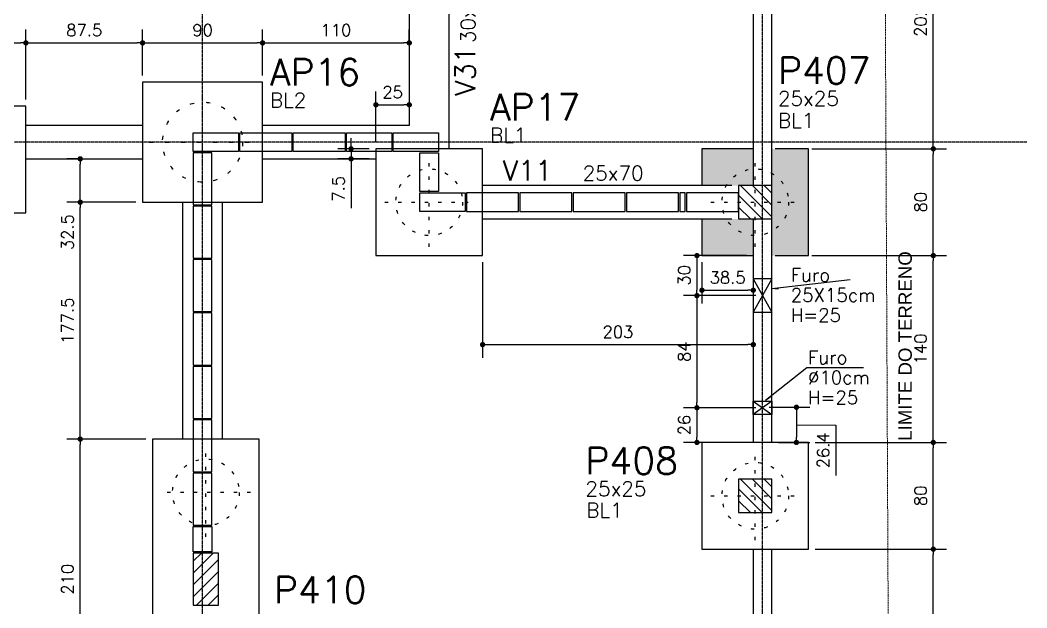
# Model space of a CAD drawing. Extents: x -856 to 20282, y 14720 to 28231.
# Drawn here: x 2662 to 3417, y 23926 to 24366 of the extents above; entities that cross this region are included whole.
import ezdxf

# ---------------------------------------------------------------- set-up
doc = ezdxf.new("R2010")
doc.units = 0
for name, pattern in [('AXES', [0.54, 0.3, -0.08, 0.08, -0.08]), ('Double dash', [55, 20, -5, 10, -5, 10, -5]), ('ESTILO_TQS_0002', [0.4, 0.1, -0.3])]:
    doc.linetypes.add(name, pattern=pattern)
doc.layers.get('0').update_dxf_attribs({"linetype": 'CONTINUOUS'})
doc.layers.get('Defpoints').update_dxf_attribs({"linetype": 'CONTINUOUS'})
for name, color, linetype in [('228', 2, 'CONTINUOUS'), ('41', 2, 'CONTINUOUS'), ('BLOCO', 3, 'CONTINUOUS'), ('COTA', 1, 'CONTINUOUS'), ('EIXOS', 1, 'AXES'), ('ESTACA', 1, 'ESTILO_TQS_0002'), ('H3', 253, 'CONTINUOUS'), ('H5', 1, 'CONTINUOUS'), ('LINHA_FINA', 1, 'CONTINUOUS'), ('P-D', 2, 'CONTINUOUS'), ('P-N', 5, 'CONTINUOUS'), ('P-S', 5, 'CONTINUOUS'), ('PENA_1', 1, 'CONTINUOUS'), ('PIL-N', 4, 'CONTINUOUS'), ('PROJ', 252, 'CONTINUOUS'), ('VIG-D', 2, 'CONTINUOUS'), ('VIG-N', 4, 'CONTINUOUS'), ('VIGA', 3, 'CONTINUOUS')]:
    doc.layers.add(name, color=color, linetype=linetype)
doc.layers.add('GEN-___-___-TXT', color=7, linetype='CONTINUOUS', lineweight=9)
doc.layers.add('TLV-DVI-___-CNT', color=7, linetype='Double dash', lineweight=9)
doc.styles.add('Arial_8', font='arial.ttf', dxfattribs={"height": 87.5})
doc.styles.add('COTA', font='romans.shx')
doc.styles.get("Standard").update_dxf_attribs({"font": 'ROMANS.SHX'})
doc.dimstyles.new('forma', dxfattribs={"dimscale": 5, "dimtxt": 1.8, "dimasz": 0.8, "dimexe": 2, "dimexo": 1, "dimgap": 1, "dimtad": 1, "dimdec": 1, "dimzin": 9, "dimdsep": 46, "dimtxsty": 'COTA', "dimblk1": 'DOT', "dimblk2": 'DOT', "dimsah": 1, "dimcen": 0, "dimdle": 1, "dimclrd": 256, "dimclre": 256, "dimclrt": 2, "dimadec": 0, "dimazin": 0, "dimtfac": 1, "dimtdec": 0, "dimtmove": 0, "dimatfit": 3, "dimfxl": 1, "dimtolj": 1, "dimtzin": 0, "dimarcsym": 0})

# ---------------------------------------------------------------- blocks, each defined once
blk = doc.blocks.new('_EST50')
at = {"layer": 'ESTACA', "linetype": 'ESTILO_TQS_0002'}
for p, q in [((0, -1.333), (0, 1.333)), ((-1.333, 0), (1.333, 0))]:
    blk.add_line(p, q, dxfattribs=at)
blk.add_circle((0, 0), 1, dxfattribs=at)
blk = doc.blocks.new('_EST60')
at = {"layer": 'ESTACA', "linetype": 'ESTILO_TQS_0002'}
for p, q in [((0, -1.333), (0, 1.333)), ((-1.333, 0), (1.333, 0))]:
    blk.add_line(p, q, dxfattribs=at)
blk.add_circle((0, 0), 1, dxfattribs=at)
blk = doc.blocks.new('_Dot')
at = {"color": 0, "linetype": 'ByBlock', "lineweight": -2}
blk.add_line((-0.5, 0), (-1, 0), dxfattribs=at)
at = {"color": 0, "linetype": 'ByBlock', "const_width": 0.5}
blk.add_lwpolyline([(-0.25, 0, 1), (0.25, 0, 1)], format="xyb", close=True, dxfattribs=at)
blk = doc.blocks.new('*D59')
at = {"layer": 'COTA', "lineweight": -2, "transparency": 16777216}
for p, q in [((3258.01, 23969.59), (3356.51, 23969.59)), ((3346.51, 23734.09), (3346.51, 23965.59)), ((3255.51, 23730.09), (3356.51, 23730.09))]:
    blk.add_line(p, q, dxfattribs=at)
at = {"layer": 'Defpoints', "color": 0, "transparency": 16777216}
for p in [(3253.01, 23969.59), (3346.51, 23969.59), (3250.51, 23730.09)]:
    blk.add_point(p, dxfattribs=at)
at = {"layer": 'COTA', "lineweight": -2, "transparency": 16777216, "xscale": 4, "yscale": 4, "zscale": 4}
for p, rotation in [((3346.51, 23969.59), 90), ((3346.51, 23730.09), 270)]:
    blk.add_blockref('_Dot', p, dxfattribs=dict(at, rotation=rotation))
at = {"layer": 'COTA', "color": 2, "transparency": 16777216, "insert": (3337.01, 23849.84), "char_height": 9, "attachment_point": 5, "rotation": 90, "style": 'COTA'}
blk.add_mtext('\\A1;239.5 ', dxfattribs=at)
blk = doc.blocks.new('*D60')
at = {"layer": 'COTA', "lineweight": -2, "transparency": 16777216}
for p, q in [((3258.01, 24049.59), (3356.51, 24049.59)), ((3346.51, 23973.59), (3346.51, 24045.59)), ((3258.01, 23969.59), (3356.51, 23969.59))]:
    blk.add_line(p, q, dxfattribs=at)
at = {"layer": 'Defpoints', "color": 0, "transparency": 16777216}
for p in [(3253.01, 24049.59), (3346.51, 24049.59), (3253.01, 23969.59)]:
    blk.add_point(p, dxfattribs=at)
at = {"layer": 'COTA', "lineweight": -2, "transparency": 16777216, "xscale": 4, "yscale": 4, "zscale": 4}
for p, rotation in [((3346.51, 24049.59), 90), ((3346.51, 23969.59), 270)]:
    blk.add_blockref('_Dot', p, dxfattribs=dict(at, rotation=rotation))
at = {"layer": 'COTA', "color": 2, "transparency": 16777216, "insert": (3337.01, 24009.59), "char_height": 9, "attachment_point": 5, "rotation": 90, "style": 'COTA'}
blk.add_mtext('\\A1;80 ', dxfattribs=at)
blk = doc.blocks.new('*D61')
at = {"layer": 'COTA', "lineweight": -2, "transparency": 16777216}
for p, q in [((3255.51, 24189.59), (3356.51, 24189.59)), ((3346.51, 24053.59), (3346.51, 24185.59)), ((3258.01, 24049.59), (3356.51, 24049.59))]:
    blk.add_line(p, q, dxfattribs=at)
at = {"layer": 'Defpoints', "color": 0, "transparency": 16777216}
for p in [(3250.51, 24189.59), (3346.51, 24189.59), (3253.01, 24049.59)]:
    blk.add_point(p, dxfattribs=at)
at = {"layer": 'COTA', "lineweight": -2, "transparency": 16777216, "xscale": 4, "yscale": 4, "zscale": 4}
for p, rotation in [((3346.51, 24189.59), 90), ((3346.51, 24049.59), 270)]:
    blk.add_blockref('_Dot', p, dxfattribs=dict(at, rotation=rotation))
at = {"layer": 'COTA', "color": 2, "transparency": 16777216, "insert": (3337.01, 24119.59), "char_height": 9, "attachment_point": 5, "rotation": 90, "style": 'COTA'}
blk.add_mtext('\\A1;140 ', dxfattribs=at)
blk = doc.blocks.new('*D62')
at = {"layer": 'COTA', "lineweight": -2, "transparency": 16777216}
for p, q in [((3255.51, 24269.59), (3356.51, 24269.59)), ((3346.51, 24193.59), (3346.51, 24265.59)), ((3255.51, 24189.59), (3356.51, 24189.59))]:
    blk.add_line(p, q, dxfattribs=at)
at = {"layer": 'Defpoints', "color": 0, "transparency": 16777216}
for p in [(3250.51, 24269.59), (3346.51, 24269.59), (3250.51, 24189.59)]:
    blk.add_point(p, dxfattribs=at)
at = {"layer": 'COTA', "lineweight": -2, "transparency": 16777216, "xscale": 4, "yscale": 4, "zscale": 4}
for p, rotation in [((3346.51, 24269.59), 90), ((3346.51, 24189.59), 270)]:
    blk.add_blockref('_Dot', p, dxfattribs=dict(at, rotation=rotation))
at = {"layer": 'COTA', "color": 2, "transparency": 16777216, "insert": (3337.01, 24229.59), "char_height": 9, "attachment_point": 5, "rotation": 90, "style": 'COTA'}
blk.add_mtext('\\A1;80 ', dxfattribs=at)
blk = doc.blocks.new('*D63')
at = {"layer": 'COTA', "lineweight": -2, "transparency": 16777216}
for p, q in [((3263.51, 24472.09), (3356.51, 24472.09)), ((3346.51, 24273.59), (3346.51, 24468.09)), ((3255.51, 24269.59), (3356.51, 24269.59))]:
    blk.add_line(p, q, dxfattribs=at)
at = {"layer": 'Defpoints', "color": 0, "transparency": 16777216}
for p in [(3258.51, 24472.09), (3346.51, 24472.09), (3250.51, 24269.59)]:
    blk.add_point(p, dxfattribs=at)
at = {"layer": 'COTA', "lineweight": -2, "transparency": 16777216, "xscale": 4, "yscale": 4, "zscale": 4}
for p, rotation in [((3346.51, 24472.09), 90), ((3346.51, 24269.59), 270)]:
    blk.add_blockref('_Dot', p, dxfattribs=dict(at, rotation=rotation))
at = {"layer": 'COTA', "color": 2, "transparency": 16777216, "insert": (3337.01, 24370.84), "char_height": 9, "attachment_point": 5, "rotation": 90, "style": 'COTA'}
blk.add_mtext('\\A1;202.5 ', dxfattribs=at)
blk = doc.blocks.new('*D120')
at = {"layer": 'COTA', "lineweight": -2, "transparency": 16777216}
for p, q in [((2753.51, 24324.59), (2753.51, 24358.97)), ((2843.51, 24324.59), (2843.51, 24358.97)), ((2757.51, 24348.97), (2839.51, 24348.97))]:
    blk.add_line(p, q, dxfattribs=at)
at = {"layer": 'Defpoints', "color": 0, "transparency": 16777216}
for p in [(2843.51, 24348.97), (2753.51, 24319.59), (2843.51, 24319.59)]:
    blk.add_point(p, dxfattribs=at)
at = {"layer": 'COTA', "lineweight": -2, "transparency": 16777216, "xscale": 4, "yscale": 4, "zscale": 4, "rotation": 180}
blk.add_blockref('_Dot', (2753.51, 24348.97), dxfattribs=at)
at = {"layer": 'COTA', "lineweight": -2, "transparency": 16777216, "xscale": 4, "yscale": 4, "zscale": 4}
blk.add_blockref('_Dot', (2843.51, 24348.97), dxfattribs=at)
at = {"layer": 'COTA', "color": 2, "transparency": 16777216, "insert": (2798.51, 24358.47), "char_height": 9, "attachment_point": 5, "style": 'COTA'}
blk.add_mtext('\\A1;90 ', dxfattribs=at)
blk = doc.blocks.new('*D121')
at = {"layer": 'COTA', "lineweight": -2, "transparency": 16777216}
for p, q in [((2843.51, 24324.59), (2843.51, 24358.97)), ((2953.51, 24349.82), (2953.51, 24358.97)), ((2847.51, 24348.97), (2949.51, 24348.97))]:
    blk.add_line(p, q, dxfattribs=at)
at = {"layer": 'Defpoints', "color": 0, "transparency": 16777216}
for p in [(2953.51, 24348.97), (2953.51, 24344.82), (2843.51, 24319.59)]:
    blk.add_point(p, dxfattribs=at)
at = {"layer": 'COTA', "lineweight": -2, "transparency": 16777216, "xscale": 4, "yscale": 4, "zscale": 4, "rotation": 180}
blk.add_blockref('_Dot', (2843.51, 24348.97), dxfattribs=at)
at = {"layer": 'COTA', "lineweight": -2, "transparency": 16777216, "xscale": 4, "yscale": 4, "zscale": 4}
blk.add_blockref('_Dot', (2953.51, 24348.97), dxfattribs=at)
at = {"layer": 'COTA', "color": 2, "transparency": 16777216, "insert": (2898.51, 24358.47), "char_height": 9, "attachment_point": 5, "style": 'COTA'}
blk.add_mtext('\\A1;110 ', dxfattribs=at)
blk = doc.blocks.new('*D129')
at = {"layer": 'COTA', "lineweight": -2, "transparency": 16777216}
for p, q in [((2928.51, 24274.59), (2928.51, 24312.59)), ((2932.51, 24302.59), (2949.51, 24302.59)), ((2953.51, 24300.49), (2953.51, 24292.59))]:
    blk.add_line(p, q, dxfattribs=at)
at = {"layer": 'Defpoints', "color": 0, "transparency": 16777216}
for p in [(2953.51, 24305.49), (2953.51, 24302.59), (2928.51, 24269.59)]:
    blk.add_point(p, dxfattribs=at)
at = {"layer": 'COTA', "lineweight": -2, "transparency": 16777216, "xscale": 4, "yscale": 4, "zscale": 4, "rotation": 180}
blk.add_blockref('_Dot', (2928.51, 24302.59), dxfattribs=at)
at = {"layer": 'COTA', "lineweight": -2, "transparency": 16777216, "xscale": 4, "yscale": 4, "zscale": 4}
blk.add_blockref('_Dot', (2953.51, 24302.59), dxfattribs=at)
at = {"layer": 'COTA', "color": 2, "transparency": 16777216, "insert": (2941.01, 24312.09), "char_height": 9, "attachment_point": 5, "style": 'COTA'}
blk.add_mtext('\\A1;25 ', dxfattribs=at)
blk = doc.blocks.new('*D137')
at = {"layer": 'COTA', "lineweight": -2, "transparency": 16777216}
for p, q in [((2756.01, 24052.09), (2696.75, 24052.09)), ((2706.75, 23846.09), (2706.75, 24048.09)), ((2756.01, 23842.09), (2696.75, 23842.09))]:
    blk.add_line(p, q, dxfattribs=at)
at = {"layer": 'Defpoints', "color": 0, "transparency": 16777216}
for p in [(2706.75, 24052.09), (2761.01, 24052.09), (2761.01, 23842.09)]:
    blk.add_point(p, dxfattribs=at)
at = {"layer": 'COTA', "lineweight": -2, "transparency": 16777216, "xscale": 4, "yscale": 4, "zscale": 4}
for p, rotation in [((2706.75, 24052.09), 90), ((2706.75, 23842.09), 270)]:
    blk.add_blockref('_Dot', p, dxfattribs=dict(at, rotation=rotation))
at = {"layer": 'COTA', "color": 2, "transparency": 16777216, "insert": (2697.25, 23947.09), "char_height": 9, "attachment_point": 5, "rotation": 90, "style": 'COTA'}
blk.add_mtext('\\A1;210 ', dxfattribs=at)
blk = doc.blocks.new('*D138')
at = {"layer": 'COTA', "lineweight": -2, "transparency": 16777216}
for p, q in [((2748.51, 24229.59), (2696.75, 24229.59)), ((2706.75, 24056.09), (2706.75, 24225.59)), ((2756.01, 24052.09), (2696.75, 24052.09))]:
    blk.add_line(p, q, dxfattribs=at)
at = {"layer": 'Defpoints', "color": 0, "transparency": 16777216}
for p in [(2706.75, 24229.59), (2753.51, 24229.59), (2761.01, 24052.09)]:
    blk.add_point(p, dxfattribs=at)
at = {"layer": 'COTA', "lineweight": -2, "transparency": 16777216, "xscale": 4, "yscale": 4, "zscale": 4}
for p, rotation in [((2706.75, 24229.59), 90), ((2706.75, 24052.09), 270)]:
    blk.add_blockref('_Dot', p, dxfattribs=dict(at, rotation=rotation))
at = {"layer": 'COTA', "color": 2, "transparency": 16777216, "insert": (2697.25, 24140.84), "char_height": 9, "attachment_point": 5, "rotation": 90, "style": 'COTA'}
blk.add_mtext('\\A1;177.5 ', dxfattribs=at)
blk = doc.blocks.new('*D139')
at = {"layer": 'COTA', "lineweight": -2, "transparency": 16777216}
for p, q in [((2707.35, 24262.09), (2696.75, 24262.09)), ((2706.75, 24233.59), (2706.75, 24258.09)), ((2748.51, 24229.59), (2696.75, 24229.59))]:
    blk.add_line(p, q, dxfattribs=at)
at = {"layer": 'Defpoints', "color": 0, "transparency": 16777216}
for p in [(2706.75, 24262.09), (2712.35, 24262.09), (2753.51, 24229.59)]:
    blk.add_point(p, dxfattribs=at)
at = {"layer": 'COTA', "lineweight": -2, "transparency": 16777216, "xscale": 4, "yscale": 4, "zscale": 4}
for p, rotation in [((2706.75, 24262.09), 90), ((2706.75, 24229.59), 270)]:
    blk.add_blockref('_Dot', p, dxfattribs=dict(at, rotation=rotation))
at = {"layer": 'COTA', "color": 2, "transparency": 16777216, "insert": (2697.25, 24207.15), "char_height": 9, "attachment_point": 5, "rotation": 90, "style": 'COTA'}
blk.add_mtext('\\A1;32.5 ', dxfattribs=at)
blk = doc.blocks.new('*D140')
at = {"layer": 'COTA', "lineweight": -2, "transparency": 16777216}
for p, q in [((3008.51, 24184.59), (3008.51, 24112.88)), ((3012.51, 24122.88), (3207.51, 24122.88)), ((3211.51, 24124.47), (3211.51, 24112.88))]:
    blk.add_line(p, q, dxfattribs=at)
at = {"layer": 'Defpoints', "color": 0, "transparency": 16777216}
for p in [(3008.51, 24189.59), (3211.51, 24129.47), (3211.51, 24122.88)]:
    blk.add_point(p, dxfattribs=at)
at = {"layer": 'COTA', "lineweight": -2, "transparency": 16777216, "xscale": 4, "yscale": 4, "zscale": 4, "rotation": 180}
blk.add_blockref('_Dot', (3008.51, 24122.88), dxfattribs=at)
at = {"layer": 'COTA', "lineweight": -2, "transparency": 16777216, "xscale": 4, "yscale": 4, "zscale": 4}
blk.add_blockref('_Dot', (3211.51, 24122.88), dxfattribs=at)
at = {"layer": 'COTA', "color": 2, "transparency": 16777216, "insert": (3110.01, 24132.38), "char_height": 9, "attachment_point": 5, "style": 'COTA'}
blk.add_mtext('\\A1;203 ', dxfattribs=at)
blk = doc.blocks.new('*D141')
at = {"layer": 'COTA', "lineweight": -2, "transparency": 16777216}
for p, q in [((3173.01, 24184.59), (3173.01, 24153.63)), ((3177.01, 24163.63), (3207.51, 24163.63)), ((3211.51, 24158.99), (3211.51, 24153.63))]:
    blk.add_line(p, q, dxfattribs=at)
at = {"layer": 'Defpoints', "color": 0, "transparency": 16777216}
for p in [(3173.01, 24189.59), (3211.51, 24163.99), (3211.51, 24163.63)]:
    blk.add_point(p, dxfattribs=at)
at = {"layer": 'COTA', "lineweight": -2, "transparency": 16777216, "xscale": 4, "yscale": 4, "zscale": 4, "rotation": 180}
blk.add_blockref('_Dot', (3173.01, 24163.63), dxfattribs=at)
at = {"layer": 'COTA', "lineweight": -2, "transparency": 16777216, "xscale": 4, "yscale": 4, "zscale": 4}
blk.add_blockref('_Dot', (3211.51, 24163.63), dxfattribs=at)
at = {"layer": 'COTA', "color": 2, "transparency": 16777216, "insert": (3192.26, 24173.13), "char_height": 9, "attachment_point": 5, "style": 'COTA'}
blk.add_mtext('\\A1;38.5 ', dxfattribs=at)
blk = doc.blocks.new('*D38')
at = {"layer": 'COTA', "lineweight": -2, "transparency": 16777216}
for p, q in [((2909.87, 24273.59), (2909.87, 24277.59)), ((2923.51, 24269.59), (2899.87, 24269.59)), ((2909.87, 24269.59), (2909.87, 24262.09)), ((2923.51, 24262.09), (2899.87, 24262.09)), ((2909.87, 24258.09), (2909.87, 24225.24))]:
    blk.add_line(p, q, dxfattribs=at)
at = {"layer": 'Defpoints', "color": 0, "transparency": 16777216}
for p in [(2928.51, 24269.59), (2909.87, 24262.09), (2928.51, 24262.09)]:
    blk.add_point(p, dxfattribs=at)
at = {"layer": 'COTA', "lineweight": -2, "transparency": 16777216, "xscale": 4, "yscale": 4, "zscale": 4}
for p, rotation in [((2909.87, 24269.59), 270), ((2909.87, 24262.09), 90)]:
    blk.add_blockref('_Dot', p, dxfattribs=dict(at, rotation=rotation))
at = {"layer": 'COTA', "color": 2, "transparency": 16777216, "insert": (2900.37, 24239.66), "char_height": 9, "attachment_point": 5, "rotation": 90, "style": 'COTA'}
blk.add_mtext('\\A1;7.5 ', dxfattribs=at)
blk = doc.blocks.new('Family - ___-2103959-PLANTA INFERIOR 2')
at = {"layer": 'TLV-DVI-___-CNT', "color": 1, "true_color": 0xff0000}
blk.add_line((-17533.2, -9985.7), (-17578.8, -196), dxfattribs=at)
blk = doc.blocks.new('A$C8a1ee3b4')
at = {"layer": 'TLV-DVI-___-CNT', "color": 1, "true_color": 0xff0000, "xscale": 0.1, "yscale": 0.1, "zscale": 0.1}
blk.add_blockref('Family - ___-2103959-PLANTA INFERIOR 2', (4865.23, 1037.14), dxfattribs=at)
at = {"layer": 'GEN-___-___-TXT', "insert": (3117.32, 667), "char_height": 10, "width": 174.7679, "attachment_point": 1, "rotation": 90, "style": 'Arial_8'}
blk.add_mtext('LIMITE DO TERRENO', dxfattribs=at)
blk = doc.blocks.new('*D164')
at = {"layer": 'COTA', "lineweight": -2, "transparency": 16777216}
for p, q in [((2586.01, 24306.59), (2586.01, 24358.97)), ((2666.01, 24306.59), (2666.01, 24358.97)), ((2590.01, 24348.97), (2662.01, 24348.97))]:
    blk.add_line(p, q, dxfattribs=at)
at = {"layer": 'Defpoints', "color": 0, "transparency": 16777216}
for p in [(2666.01, 24348.97), (2586.01, 24301.59), (2666.01, 24301.59)]:
    blk.add_point(p, dxfattribs=at)
at = {"layer": 'COTA', "lineweight": -2, "transparency": 16777216, "xscale": 4, "yscale": 4, "zscale": 4, "rotation": 180}
blk.add_blockref('_Dot', (2586.01, 24348.97), dxfattribs=at)
at = {"layer": 'COTA', "lineweight": -2, "transparency": 16777216, "xscale": 4, "yscale": 4, "zscale": 4}
blk.add_blockref('_Dot', (2666.01, 24348.97), dxfattribs=at)
at = {"layer": 'COTA', "color": 2, "transparency": 16777216, "insert": (2626.01, 24358.47), "char_height": 9, "attachment_point": 5, "style": 'COTA'}
blk.add_mtext('\\A1;80 ', dxfattribs=at)
blk = doc.blocks.new('*D165')
at = {"layer": 'COTA', "lineweight": -2, "transparency": 16777216}
for p, q in [((2666.01, 24306.59), (2666.01, 24358.97)), ((2753.51, 24324.59), (2753.51, 24358.97)), ((2670.01, 24348.97), (2749.51, 24348.97))]:
    blk.add_line(p, q, dxfattribs=at)
at = {"layer": 'Defpoints', "color": 0, "transparency": 16777216}
for p in [(2753.51, 24348.97), (2753.51, 24319.59), (2666.01, 24301.59)]:
    blk.add_point(p, dxfattribs=at)
at = {"layer": 'COTA', "lineweight": -2, "transparency": 16777216, "xscale": 4, "yscale": 4, "zscale": 4, "rotation": 180}
blk.add_blockref('_Dot', (2666.01, 24348.97), dxfattribs=at)
at = {"layer": 'COTA', "lineweight": -2, "transparency": 16777216, "xscale": 4, "yscale": 4, "zscale": 4}
blk.add_blockref('_Dot', (2753.51, 24348.97), dxfattribs=at)
at = {"layer": 'COTA', "color": 2, "transparency": 16777216, "insert": (2709.76, 24358.47), "char_height": 9, "attachment_point": 5, "style": 'COTA'}
blk.add_mtext('\\A1;87.5 ', dxfattribs=at)
blk = doc.blocks.new('A$C93549396')
at = {"layer": 'PROJ'}
for points in [[(1166, 604.04), (1200, 604.04), (1200, 590.04), (1166, 590.04), (1166, 604.04)], [(1201, 604.04), (1240, 604.04), (1240, 590.04), (1201, 590.04), (1201, 604.04)], [(1241, 604.04), (1280, 604.04), (1280, 590.04), (1241, 590.04), (1241, 604.04)], [(1315, 590.04), (1281, 590.04), (1281, 604.04), (1315, 604.04), (1315, 590.04)], [(1350, 590.04), (1316, 590.04), (1316, 604.04), (1350, 604.04), (1350, 590.04)], [(1180, 550.04), (1180, 589.04), (1166, 589.04), (1166, 550.04), (1180, 550.04)], [(1350, 589.04), (1350, 560.04), (1336, 560.04), (1336, 589.04), (1350, 589.04)], [(1336, 559.04), (1370, 559.04), (1370, 545.04), (1336, 545.04), (1336, 559.04)], [(1371, 545.04), (1410, 545.04), (1410, 559.04), (1371, 559.04), (1371, 545.04)], [(1411, 545.04), (1450, 545.04), (1450, 559.04), (1411, 559.04), (1411, 545.04)], [(1451, 545.04), (1490, 545.04), (1490, 559.04), (1451, 559.04), (1451, 545.04)], [(1491, 545.04), (1530, 545.04), (1530, 559.04), (1491, 559.04), (1491, 545.04)], [(1531, 545.04), (1535, 545.04), (1535, 559.04), (1531, 559.04), (1531, 545.04)], [(1536, 545.04), (1575, 545.04), (1575, 559.04), (1536, 559.04), (1536, 545.04)], [(1180, 510.04), (1180, 549.04), (1166, 549.04), (1166, 510.04), (1180, 510.04)], [(1180, 470.04), (1180, 509.04), (1166, 509.04), (1166, 470.04), (1180, 470.04)], [(1180, 430.04), (1180, 469.04), (1166, 469.04), (1166, 430.04), (1180, 430.04)], [(1180, 390.04), (1180, 429.04), (1166, 429.04), (1166, 390.04), (1180, 390.04)], [(1180, 350.04), (1180, 389.04), (1166, 389.04), (1166, 350.04), (1180, 350.04)], [(1180, 310.04), (1180, 349.04), (1166, 349.04), (1166, 310.04), (1180, 310.04)], [(1180, 309.04), (1180, 290.04), (1166, 290.04), (1166, 309.04), (1180, 309.04)]]:
    blk.add_lwpolyline(points, dxfattribs=at)
blk = doc.blocks.new('ss')
at = {"layer": 'LINHA_FINA'}
blk.add_solid([(0, 0), (-2.5, -0.29), (-2.5, 0.3)], dxfattribs=at)
blk = doc.blocks.new('*D207')
at = {"layer": 'COTA', "lineweight": -2, "transparency": 16777216}
for p, q in [((3223.51, 24075.96), (3253.86, 24075.96)), ((3243.86, 24071.96), (3243.86, 24053.59)), ((3243.86, 24062.78), (3273.51, 24062.6)), ((3273.51, 24062.6), (3273.51, 24024.74)), ((3230.51, 24049.59), (3253.86, 24049.59))]:
    blk.add_line(p, q, dxfattribs=at)
at = {"layer": 'Defpoints', "color": 0, "transparency": 16777216}
for p in [(3218.51, 24075.96), (3225.51, 24049.59), (3243.86, 24049.59)]:
    blk.add_point(p, dxfattribs=at)
at = {"layer": 'COTA', "lineweight": -2, "transparency": 16777216, "xscale": 4, "yscale": 4, "zscale": 4}
for p, rotation in [((3243.86, 24075.96), 90), ((3243.86, 24049.59), 270)]:
    blk.add_blockref('_Dot', p, dxfattribs=dict(at, rotation=rotation))
at = {"layer": 'COTA', "color": 2, "transparency": 16777216, "insert": (3264.01, 24043.67), "char_height": 9, "attachment_point": 5, "rotation": 90, "style": 'COTA'}
blk.add_mtext('\\A1;26.4 ', dxfattribs=at)
blk = doc.blocks.new('*D215')
at = {"layer": 'COTA', "lineweight": -2, "transparency": 16777216}
for p, q in [((3206.51, 24189.59), (3159.27, 24189.59)), ((3169.27, 24185.59), (3169.27, 24163.59)), ((3213.51, 24159.59), (3159.27, 24159.59))]:
    blk.add_line(p, q, dxfattribs=at)
at = {"layer": 'Defpoints', "color": 0, "transparency": 16777216}
for p in [(3211.51, 24189.59), (3169.27, 24159.59), (3218.51, 24159.59)]:
    blk.add_point(p, dxfattribs=at)
at = {"layer": 'COTA', "lineweight": -2, "transparency": 16777216, "xscale": 4, "yscale": 4, "zscale": 4}
for p, rotation in [((3169.27, 24189.59), 90), ((3169.27, 24159.59), 270)]:
    blk.add_blockref('_Dot', p, dxfattribs=dict(at, rotation=rotation))
at = {"layer": 'COTA', "color": 2, "transparency": 16777216, "insert": (3159.77, 24174.78), "char_height": 9, "attachment_point": 5, "rotation": 90, "style": 'COTA'}
blk.add_mtext('\\A1;30 ', dxfattribs=at)
blk = doc.blocks.new('*D216')
at = {"layer": 'COTA', "lineweight": -2, "transparency": 16777216}
for p, q in [((3213.51, 24159.59), (3159.27, 24159.59)), ((3169.27, 24155.59), (3169.27, 24079.59)), ((3213.51, 24075.59), (3159.27, 24075.59))]:
    blk.add_line(p, q, dxfattribs=at)
at = {"layer": 'Defpoints', "color": 0, "transparency": 16777216}
for p in [(3218.51, 24159.59), (3169.27, 24075.59), (3218.51, 24075.59)]:
    blk.add_point(p, dxfattribs=at)
at = {"layer": 'COTA', "lineweight": -2, "transparency": 16777216, "xscale": 4, "yscale": 4, "zscale": 4}
for p, rotation in [((3169.27, 24159.59), 90), ((3169.27, 24075.59), 270)]:
    blk.add_blockref('_Dot', p, dxfattribs=dict(at, rotation=rotation))
at = {"layer": 'COTA', "color": 2, "transparency": 16777216, "insert": (3159.77, 24117.59), "char_height": 9, "attachment_point": 5, "rotation": 90, "style": 'COTA'}
blk.add_mtext('\\A1;84 ', dxfattribs=at)
blk = doc.blocks.new('*D217')
at = {"layer": 'COTA', "lineweight": -2, "transparency": 16777216}
for p, q in [((3213.51, 24075.59), (3159.27, 24075.59)), ((3169.27, 24071.59), (3169.27, 24053.59)), ((3206.51, 24049.59), (3159.27, 24049.59))]:
    blk.add_line(p, q, dxfattribs=at)
at = {"layer": 'Defpoints', "color": 0, "transparency": 16777216}
for p in [(3218.51, 24075.59), (3169.27, 24049.59), (3211.51, 24049.59)]:
    blk.add_point(p, dxfattribs=at)
at = {"layer": 'COTA', "lineweight": -2, "transparency": 16777216, "xscale": 4, "yscale": 4, "zscale": 4}
for p, rotation in [((3169.27, 24075.59), 90), ((3169.27, 24049.59), 270)]:
    blk.add_blockref('_Dot', p, dxfattribs=dict(at, rotation=rotation))
at = {"layer": 'COTA', "color": 2, "transparency": 16777216, "insert": (3159.77, 24062.59), "char_height": 9, "attachment_point": 5, "rotation": 90, "style": 'COTA'}
blk.add_mtext('\\A1;26 ', dxfattribs=at)

msp = doc.modelspace()

# ---------------------------------------------------------------- hatches: boundary and pattern name
at = {"layer": 'H3'}
for points in [[(3211.51, 24269.59), (3173.01, 24269.59), (3173.01, 24242.09), (3211.51, 24242.09)], [(3225.51, 24269.59), (3253.01, 24269.59), (3253.01, 24189.59), (3225.51, 24189.59)], [(3173.01, 24217.09), (3211.51, 24217.09), (3211.51, 24189.59), (3173.01, 24189.59)]]:
    msp.add_hatch(color=256, dxfattribs=at).paths.add_polyline_path(points)
at = {"layer": 'H5'}
h = msp.add_hatch(dxfattribs=at)
h.set_pattern_fill('ANSI31', color=256, scale=50, angle=90, style=0)
h.set_pattern_definition([(135, (26898.106, 22616.578), (-4.4194174, -4.4194174), [])])
h.paths.add_polyline_path([(3225.51, 24217.09), (3225.51, 24242.09), (3200.51, 24242.09), (3200.51, 24217.09)])
h = msp.add_hatch(dxfattribs=at)
h.set_pattern_fill('ANSI31', color=256, scale=50, angle=90, style=0)
h.set_pattern_definition([(135, (26898.106, 22396.578), (-4.4194174, -4.4194174), [])])
h.paths.add_polyline_path([(3225.51, 23997.09), (3225.51, 24022.09), (3200.51, 24022.09), (3200.51, 23997.09)])
h = msp.add_hatch(dxfattribs=at)
h.set_pattern_fill('ANSI31', color=256, scale=50, style=0)
h.set_pattern_definition([(45, (0, 0), (-4.4194174, 4.4194174), [])])
h.paths.add_polyline_path([(2810.51, 23966.57), (2791.51, 23966.61), (2791.51, 23927.59), (2810.51, 23927.59)])

# ---------------------------------------------------------------- linework, layer by layer
at = {"layer": 'BLOCO', "linetype": 'Continuous'}
for points in [[(2753.51, 24229.59), (2843.51, 24229.59), (2843.51, 24319.59), (2753.51, 24319.59), (2753.51, 24229.59)], [(2586.01, 24221.59), (2666.01, 24221.59), (2666.01, 24301.59), (2586.01, 24301.59), (2586.01, 24221.59)], [(2928.51, 24189.59), (3008.51, 24189.59), (3008.51, 24269.59), (2928.51, 24269.59), (2928.51, 24189.59)], [(3211.51, 24269.59), (3173.01, 24269.59), (3173.01, 24242.09)], [(3228.01, 24189.59), (3253.01, 24189.59), (3253.01, 24269.59), (3228.01, 24269.59)], [(3173.01, 24217.09), (3173.01, 24189.59)], [(3173.01, 24189.59), (3211.51, 24189.59)], [(2841.01, 23842.09), (2841.01, 24052.09), (2761.01, 24052.09), (2761.01, 23842.09), (2841.01, 23842.09)], [(3173.01, 23969.59), (3253.01, 23969.59), (3253.01, 24049.59), (3173.01, 24049.59)], [(3173.01, 24049.59), (3173.01, 24049.59), (3173.01, 23969.59)]]:
    msp.add_lwpolyline(points, dxfattribs=at)
at = {"layer": 'EIXOS', "color": 244, "true_color": 0x991b1e}
for p, q in [((2798.51, 23634.64), (2798.51, 25355.31)), ((3218.51, 23634.64), (3218.51, 25355.31)), ((3416.67, 24274.59), (632.05, 24274.59))]:
    msp.add_line(p, q, dxfattribs=at)
at = {"layer": 'LINHA_FINA'}
for p, q in [((3284.21, 24171.38), (3225.51, 24164.59)), ((3251.65, 24105.48), (3220.78, 24080.96)), ((3294.11, 24105.48), (3251.65, 24105.48))]:
    msp.add_line(p, q, dxfattribs=at)
at = {"layer": 'P-N', "linetype": 'Continuous'}
for points in [[(3225.51, 24217.09), (3225.51, 24242.09), (3200.51, 24242.09), (3200.51, 24217.09), (3225.51, 24217.09)], [(3225.51, 23997.09), (3225.51, 24022.09), (3200.51, 24022.09), (3200.51, 23997.09), (3225.51, 23997.09)]]:
    msp.add_lwpolyline(points, dxfattribs=at)
at = {"layer": 'P-S'}
msp.add_lwpolyline([(2810.51, 23966.57), (2791.51, 23966.61), (2791.51, 23927.59), (2810.51, 23927.59), (2810.51, 23966.57), (2810.51, 23966.57)], dxfattribs=at)
at = {"layer": 'PENA_1'}
for p, q in [((3211.51, 24172.09), (3211.51, 24147.09)), ((3225.51, 24172.09), (3211.51, 24172.09)), ((3211.51, 24172.09), (3225.51, 24147.09)), ((3225.51, 24172.09), (3211.51, 24147.09)), ((3225.51, 24147.09), (3225.51, 24172.09)), ((3211.51, 24147.09), (3225.51, 24147.09)), ((3211.51, 24080.59), (3225.51, 24080.59)), ((3211.51, 24070.59), (3211.51, 24080.59)), ((3211.51, 24080.59), (3225.51, 24070.59)), ((3225.51, 24080.59), (3211.51, 24070.59)), ((3225.51, 24080.59), (3225.51, 24070.59)), ((3225.51, 24070.59), (3211.51, 24070.59))]:
    msp.add_line(p, q, dxfattribs=at)
at = {"layer": 'VIGA'}
for p, q in [((3211.51, 24472.09), (3211.51, 24242.09)), ((3225.51, 24242.09), (3225.51, 24472.09)), ((2983.51, 24274.59), (2983.51, 24439.59)), ((2953.51, 24427.09), (2953.51, 24287.09)), ((2753.51, 24287.09), (2666.01, 24287.09)), ((2953.51, 24287.09), (2843.51, 24287.09)), ((2983.51, 24269.59), (2983.51, 24274.59)), ((2666.01, 24262.09), (2753.51, 24262.09)), ((2843.51, 24262.09), (2928.51, 24262.09)), ((3195.51, 24242.09), (3008.51, 24242.09)), ((2783.51, 24229.59), (2783.51, 24052.09)), ((2813.51, 24052.09), (2813.51, 24229.59)), ((3008.51, 24217.09), (3195.51, 24217.09)), ((3211.51, 24217.09), (3211.51, 24049.59)), ((3225.51, 24049.59), (3225.51, 24217.09)), ((3211.51, 23969.59), (3211.51, 23730.09)), ((3225.51, 23730.09), (3225.51, 23969.59))]:
    msp.add_line(p, q, dxfattribs=at)

# ---------------------------------------------------------------- block references
at = {"layer": '228', "linetype": 'Continuous'}
for name, p, xscale, yscale in [('_EST60', (2798.51, 24274.59), 30, 30), ('_EST50', (2968.51, 24229.59), 25, 25), ('_EST50', (3213.01, 24229.59), 25, 25), ('_EST50', (3213.01, 24009.59), 25, 25)]:
    msp.add_blockref(name, p, dxfattribs=dict(at, xscale=xscale, yscale=yscale))
at = {"layer": '228', "linetype": 'Continuous', "xscale": 25, "yscale": 25, "rotation": 90}
msp.add_blockref('_EST50', (2801.01, 24012.09), dxfattribs=at)
at = {"layer": 'PENA_1', "xscale": 1.968503937007874, "yscale": 1.968503937007874, "zscale": 1.968503937007874}
for p, rotation in [((3225.51, 24164.59), 182.843), ((3220.78, 24080.59), 221.717)]:
    msp.add_blockref('ss', p, dxfattribs=dict(at, rotation=rotation))
at = {"layer": 'PROJ'}
msp.add_blockref('A$C93549396', (1625.51, 23677.56), dxfattribs=at)
at = {"layer": 'VIGA'}
msp.add_blockref('A$C8a1ee3b4', (203.06, 23383.83), dxfattribs=at)

# ---------------------------------------------------------------- texts
at = {"layer": '41', "linetype": 'Continuous'}
for s, p in [('Furo', (3239.6, 24170.07)), ('25X15cm', (3239.6, 24155.07)), ('H=25', (3239.6, 24140.07)), ('Furo', (3252.5, 24108.32)), ('%%C10cm', (3252.5, 24093.32)), ('H=25', (3252.5, 24078.32))]:
    msp.add_text(s, height=10, dxfattribs=at).set_placement(p)
at = {"layer": 'P-D', "linetype": 'Continuous'}
for s, p in [('BL2', (2848.96, 24300.52)), ('25x25', (3229.99, 24301.84)), ('BL1', (3229.99, 24285.34)), ('BL1', (3014.04, 24274.28)), ('25x25', (3085.61, 24009.42)), ('BL1', (3086.22, 23993.29))]:
    msp.add_text(s, height=11, dxfattribs=at).set_placement(p)
at = {"layer": 'PIL-N', "linetype": 'Continuous'}
for s, p in [('AP16', (2848.96, 24317.02)), ('P407', (3229.99, 24318.34)), ('AP17', (3014.04, 24290.78)), ('P408', (3085.61, 24025.92)), ('P410', (2851.99, 23929.21))]:
    msp.add_text(s, height=20, dxfattribs=at).set_placement(p)
at = {"layer": 'VIG-D', "linetype": 'Continuous'}
msp.add_text('30x70', height=11, rotation=90, dxfattribs=at).set_placement((3003.06, 24348.82))
msp.add_text('25x70', height=11, dxfattribs=at).set_placement((3083.51, 24245.84))
at = {"layer": 'VIG-N', "linetype": 'Continuous'}
msp.add_text('V31', height=15, rotation=90, dxfattribs=at).set_placement((3003.02, 24309.32))
msp.add_text('V11', height=15, dxfattribs=at).set_placement((3023.51, 24245.84))

# ---------------------------------------------------------------- dimensions: what is measured, and where the dimension line sits
at = {"layer": 'COTA'}
for base, p1, p2, override, picture, middle in [((3346.51, 24472.09), (3250.51, 24269.59), (3258.51, 24472.09), {"dimpost": ' ', "dimtmove": 1}, '*D63', (3337.01, 24370.84)), ((2909.87, 24262.09), (2928.51, 24269.59), (2928.51, 24262.09), {"dimpost": ' '}, '*D38', (2900.37, 24239.66)), ((3346.51, 24269.59), (3250.51, 24189.59), (3250.51, 24269.59), {"dimpost": ' ', "dimtmove": 1}, '*D62', (3337.01, 24229.59)), ((2706.75, 24229.59), (2761.01, 24052.09), (2753.51, 24229.59), {"dimpost": ' ', "dimtmove": 1}, '*D138', (2697.25, 24140.84)), ((3346.51, 24189.59), (3253.01, 24049.59), (3250.51, 24189.59), {"dimpost": ' ', "dimtmove": 1}, '*D61', (3337.01, 24119.59)), ((3169.27, 24075.59), (3218.51, 24159.59), (3218.51, 24075.59), {"dimpost": ' ', "dimtmove": 1}, '*D216', (3159.77, 24117.59)), ((3169.27, 24049.59), (3218.51, 24075.59), (3211.51, 24049.59), {"dimpost": ' ', "dimtmove": 1}, '*D217', (3159.77, 24062.59)), ((2706.75, 24052.09), (2761.01, 23842.09), (2761.01, 24052.09), {"dimpost": ' ', "dimtmove": 1}, '*D137', (2697.25, 23947.09)), ((3346.51, 24049.59), (3253.01, 23969.59), (3253.01, 24049.59), {"dimpost": ' ', "dimtmove": 1}, '*D60', (3337.01, 24009.59)), ((3346.51, 23969.59), (3250.51, 23730.09), (3253.01, 23969.59), {"dimpost": ' ', "dimtmove": 1}, '*D59', (3337.01, 23849.84))]:
    dim = msp.add_linear_dim(base=base, p1=p1, p2=p2, angle=90, dimstyle='forma', override=override, dxfattribs=at)
    dim.commit()
    dim.dimension.update_dxf_attribs({"geometry": picture, "text_midpoint": middle})
for base, p1, p2, override, picture, middle in [((2666.01, 24348.97), (2586.01, 24301.59), (2666.01, 24301.59), {"dimpost": ' ', "dimtmove": 1}, '*D164', (2626.01, 24358.47)), ((2753.51, 24348.97), (2666.01, 24301.59), (2753.51, 24319.59), {"dimpost": ' ', "dimtmove": 1}, '*D165', (2709.76, 24358.47)), ((2843.51, 24348.97), (2753.51, 24319.59), (2843.51, 24319.59), {"dimpost": ' ', "dimtmove": 1}, '*D120', (2798.51, 24358.47)), ((2953.51, 24348.97), (2843.51, 24319.59), (2953.51, 24344.82), {"dimpost": ' ', "dimtmove": 1}, '*D121', (2898.51, 24358.47)), ((2953.51, 24302.59), (2928.51, 24269.59), (2953.51, 24305.49), {"dimpost": ' '}, '*D129', (2941.01, 24312.09)), ((3211.51, 24122.88), (3008.51, 24189.59), (3211.51, 24129.47), {"dimpost": ' '}, '*D140', (3110.01, 24132.38)), ((3211.51, 24163.63), (3173.01, 24189.59), (3211.51, 24163.99), {"dimpost": ' ', "dimtmove": 1}, '*D141', (3192.26, 24173.13))]:
    dim = msp.add_linear_dim(base=base, p1=p1, p2=p2, dimstyle='forma', override=override, dxfattribs=at)
    dim.commit()
    dim.dimension.update_dxf_attribs({"geometry": picture, "text_midpoint": middle})
for base, p1, p2, override, picture, middle in [((2706.75, 24262.09), (2753.51, 24229.59), (2712.35, 24262.09), {"dimpost": ' ', "dimtmove": 1}, '*D139', (2706.75, 24207.15)), ((3169.27, 24159.59), (3211.51, 24189.59), (3218.51, 24159.59), {"dimpost": ' '}, '*D215', (3169.27, 24174.78)), ((3243.86, 24049.59), (3218.51, 24075.96), (3225.51, 24049.59), {"dimpost": ' ', "dimtmove": 1}, '*D207', (3273.51, 24057.6))]:
    dim = msp.add_linear_dim(base=base, p1=p1, p2=p2, angle=90, dimstyle='forma', override=override, dxfattribs=at)
    dim.commit()
    dim.dimension.update_dxf_attribs({"geometry": picture, "text_midpoint": middle, "dimtype": 128})

doc.saveas('drawing.dxf')
